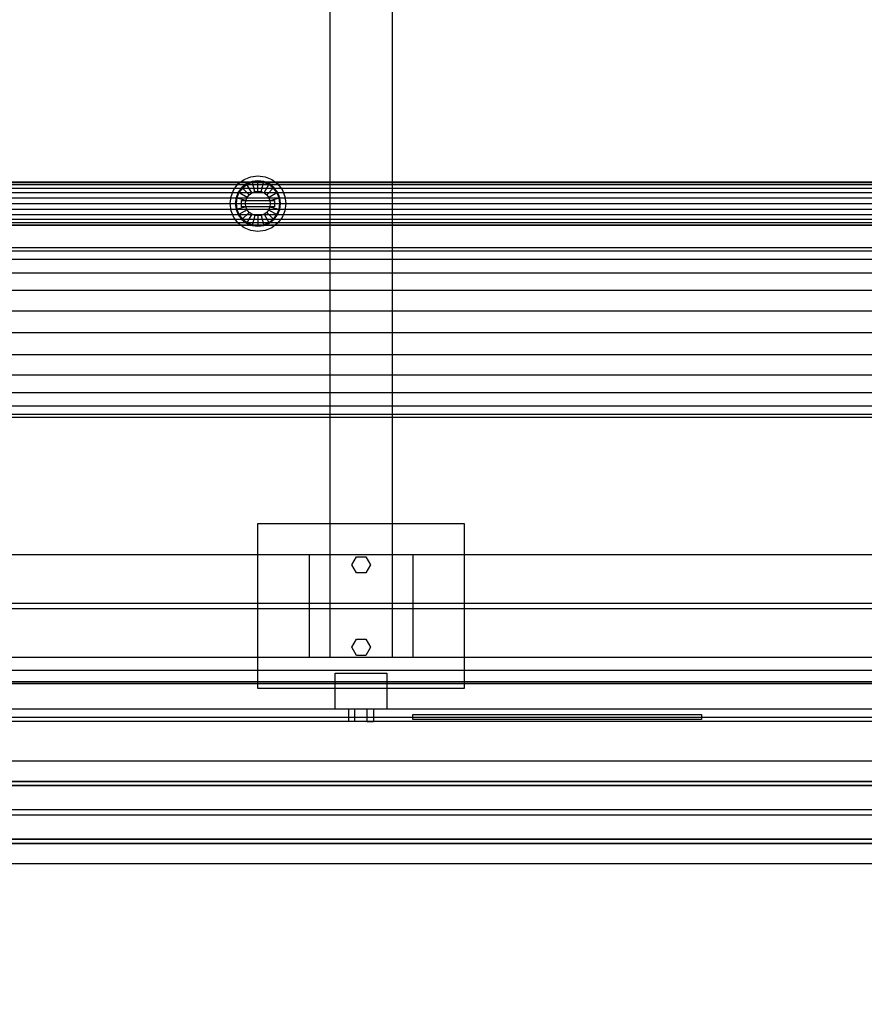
# Model space of a CAD drawing. Header units: millimetres. Extents: x -191664 to 191490, y -197311 to 10263.
# Drawn here: x 13339 to 14157, y -18931 to -17982 of the extents above; entities that cross this region are included whole.
import ezdxf

# ---------------------------------------------------------------- set-up
doc = ezdxf.new("R2010")
doc.units = ezdxf.units.MM
for name, color, linetype, lineweight in [('COTAS_INSTALACION_P', 30, 'Continuous', 0), ('COTAS_O', 1, 'Continuous', 0), ('superior_mezcladora', 7, 'Continuous', 0)]:
    doc.layers.add(name, color=color, linetype=linetype, lineweight=lineweight)
doc.dimstyles.new('PLANTA_100', dxfattribs={"dimtxt": 250, "dimasz": 150, "dimexe": 150, "dimexo": 80, "dimgap": 100, "dimtad": 1, "dimtih": 1, "dimtoh": 1, "dimdec": 1, "dimdsep": 46, "dimcen": 0.09, "dimclrd": 1, "dimclre": 1, "dimclrt": 1, "dimadec": 0, "dimazin": 0, "dimtfac": 1, "dimtdec": 4, "dimtofl": 0, "dimtmove": 0, "dimatfit": 3, "dimfxl": 1, "dimtolj": 1, "dimtzin": 0, "dimarcsym": 0})

# ---------------------------------------------------------------- blocks, each defined once
blk = doc.blocks.new('*D5')
at = {"layer": 'COTAS_INSTALACION_P', "color": 1, "lineweight": -2, "transparency": 16777216}
for p, q in [((-1000, -18080), (-1000, -25850)), ((60117.12, -18080), (60117.12, -25850)), ((-850, -25700), (59967.12, -25700))]:
    blk.add_line(p, q, dxfattribs=at)
at = {"layer": 'COTAS_INSTALACION_P', "color": 1, "transparency": 16777216}
for points in [[(-850, -25675), (-850, -25725), (-1000, -25700)], [(59967.12, -25675), (59967.12, -25725), (60117.12, -25700)]]:
    blk.add_solid(points, dxfattribs=at)
at = {"layer": 'Defpoints', "color": 0, "transparency": 16777216}
for p in [(-1000, -18000), (60117.12, -18000), (60117.12, -25700)]:
    blk.add_point(p, dxfattribs=at)
blk = doc.blocks.new('*D35')
at = {"layer": 'COTAS_O', "color": 1, "lineweight": -2, "transparency": 16777216}
for p, q in [((10569.53, -18730), (10569.53, -20100)), ((16769.53, -18730), (16769.53, -20100)), ((10719.53, -19950), (16619.53, -19950))]:
    blk.add_line(p, q, dxfattribs=at)
at = {"layer": 'COTAS_O', "color": 1, "transparency": 16777216}
for points in [[(10719.53, -19925), (10719.53, -19975), (10569.53, -19950)], [(16619.53, -19925), (16619.53, -19975), (16769.53, -19950)]]:
    blk.add_solid(points, dxfattribs=at)
at = {"layer": 'Defpoints', "color": 0, "transparency": 16777216}
for p in [(10569.53, -18650), (16769.53, -18650), (16769.53, -19950)]:
    blk.add_point(p, dxfattribs=at)

msp = doc.modelspace()

# ---------------------------------------------------------------- linework, layer by layer
at = {"layer": 'superior_mezcladora', "color": 251, "true_color": 0x64686b}
for p, q in [((13639.53, -18600), (13639.53, -17400)), ((13699.53, -17400), (13699.53, -18600)), ((13619.53, -18600), (13619.53, -18500)), ((13619.53, -18500), (13719.53, -18500)), ((13719.53, -18500), (13719.53, -18600)), ((13719.53, -18600), (13619.53, -18600)), ((13699.53, -18600), (13639.53, -18600)), ((10569.53, -18612), (16769.53, -18612)), ((16769.53, -18662), (10569.53, -18662))]:
    msp.add_line(p, q, dxfattribs=at)
at = {"layer": 'superior_mezcladora', "color": 9, "true_color": 0xb9c5c9}
for p, q in [((13556.03, -18136.62), (13562.54, -18133.92)), ((13562.54, -18133.92), (13569.53, -18133)), ((13569.53, -18133), (13576.52, -18133.92)), ((13576.52, -18133.92), (13583.03, -18136.62)), ((13546.15, -18146.5), (13550.44, -18140.91)), ((13550.44, -18140.91), (13556.03, -18136.62)), ((13583.03, -18136.62), (13588.62, -18140.91)), ((13588.62, -18140.91), (13592.91, -18146.5)), ((13542.53, -18160), (13543.45, -18153.01)), ((13543.45, -18153.01), (13546.15, -18146.5)), ((13592.91, -18146.5), (13595.61, -18153.01)), ((13595.61, -18153.01), (13596.53, -18160)), ((13543.45, -18166.99), (13542.53, -18160)), ((13596.53, -18160), (13595.61, -18166.99)), ((13546.15, -18173.5), (13543.45, -18166.99)), ((13550.44, -18179.09), (13546.15, -18173.5)), ((13592.91, -18173.5), (13588.62, -18179.09)), ((13595.61, -18166.99), (13592.91, -18173.5)), ((13556.03, -18183.38), (13550.44, -18179.09)), ((13562.54, -18186.08), (13556.03, -18183.38)), ((13583.03, -18183.38), (13576.52, -18186.08)), ((13588.62, -18179.09), (13583.03, -18183.38)), ((13569.53, -18187), (13562.54, -18186.08)), ((13576.52, -18186.08), (13569.53, -18187))]:
    msp.add_line(p, q, dxfattribs=at)
at = {"layer": 'superior_mezcladora', "color": 134, "true_color": 0x238fa9}
for p, q in [((12419.53, -18138.8), (15469.53, -18138.8)), ((12419.53, -18139.52), (15469.53, -18139.52)), ((12419.53, -18141.64), (15469.53, -18141.64)), ((12419.53, -18145.01), (15469.53, -18145.01)), ((13554.54, -18145.01), (13551.17, -18149.4)), ((13558.93, -18141.64), (13554.54, -18145.01)), ((13564.04, -18139.52), (13558.93, -18141.64)), ((13569.53, -18138.8), (13564.04, -18139.52)), ((13575.02, -18139.52), (13569.53, -18138.8)), ((13580.13, -18141.64), (13575.02, -18139.52)), ((13584.52, -18145.01), (13580.13, -18141.64)), ((13587.89, -18149.4), (13584.52, -18145.01)), ((12419.53, -18149.4), (15469.53, -18149.4)), ((12419.53, -18154.51), (15469.53, -18154.51)), ((13549.05, -18154.51), (13548.33, -18160)), ((13551.17, -18149.4), (13549.05, -18154.51)), ((13590.01, -18154.51), (13587.89, -18149.4)), ((13590.73, -18160), (13590.01, -18154.51)), ((12419.53, -18160), (15469.53, -18160)), ((13548.33, -18160), (13549.05, -18165.49)), ((13590.01, -18165.49), (13590.73, -18160)), ((12419.53, -18165.49), (15469.53, -18165.49)), ((12419.53, -18170.6), (15469.53, -18170.6)), ((13549.05, -18165.49), (13551.17, -18170.6)), ((13551.17, -18170.6), (13554.54, -18174.99)), ((13584.52, -18174.99), (13587.89, -18170.6)), ((13587.89, -18170.6), (13590.01, -18165.49)), ((12419.53, -18174.99), (15469.53, -18174.99)), ((12419.53, -18178.36), (15469.53, -18178.36)), ((12419.53, -18180.48), (15469.53, -18180.48)), ((15469.53, -18181.2), (12419.53, -18181.2)), ((13554.54, -18174.99), (13558.93, -18178.36)), ((13558.93, -18178.36), (13564.04, -18180.48)), ((13564.04, -18180.48), (13569.53, -18181.2)), ((13569.53, -18181.2), (13575.02, -18180.48)), ((13575.02, -18180.48), (13580.13, -18178.36)), ((13580.13, -18178.36), (13584.52, -18174.99))]:
    msp.add_line(p, q, dxfattribs=at)
at = {"layer": 'superior_mezcladora', "color": 55, "true_color": 0xb2944d}
for p, q in [((13553.97, -18144.44), (13550.48, -18149)), ((13558.53, -18140.95), (13553.97, -18144.44)), ((13561.04, -18151.51), (13553.97, -18144.44)), ((13563.83, -18138.75), (13558.53, -18140.95)), ((13563.53, -18149.61), (13558.53, -18140.95)), ((13569.53, -18138), (13563.83, -18138.75)), ((13566.42, -18148.41), (13563.83, -18138.75)), ((13575.22, -18138.75), (13569.53, -18138)), ((13569.53, -18148), (13569.53, -18138)), ((13572.63, -18148.41), (13575.22, -18138.75)), ((13580.53, -18140.95), (13575.22, -18138.75)), ((13575.53, -18149.61), (13580.53, -18140.95)), ((13578.01, -18151.51), (13585.08, -18144.44)), ((13585.08, -18144.44), (13580.53, -18140.95)), ((13588.58, -18149), (13585.08, -18144.44)), ((13548.28, -18154.31), (13547.53, -18160)), ((13550.48, -18149), (13548.28, -18154.31)), ((13557.94, -18156.89), (13548.28, -18154.31)), ((13559.14, -18154), (13550.48, -18149)), ((13557.94, -18156.89), (13559.14, -18154)), ((13559.14, -18154), (13561.04, -18151.51)), ((13561.04, -18151.51), (13563.53, -18149.61)), ((13563.53, -18149.61), (13566.42, -18148.41)), ((13566.42, -18148.41), (13569.53, -18148)), ((13569.53, -18148), (13572.63, -18148.41)), ((13572.63, -18148.41), (13575.53, -18149.61)), ((13575.53, -18149.61), (13578.01, -18151.51)), ((13578.01, -18151.51), (13579.92, -18154)), ((13579.92, -18154), (13588.58, -18149)), ((13579.92, -18154), (13581.12, -18156.89)), ((13581.12, -18156.89), (13590.78, -18154.31)), ((13590.78, -18154.31), (13588.58, -18149)), ((13591.53, -18160), (13590.78, -18154.31)), ((13547.53, -18160), (13548.28, -18165.69)), ((13547.53, -18160), (13557.53, -18160)), ((13557.94, -18163.11), (13548.28, -18165.69)), ((13557.53, -18160), (13557.94, -18156.89)), ((13557.94, -18163.11), (13557.53, -18160)), ((13559.14, -18166), (13557.94, -18163.11)), ((13581.12, -18163.11), (13579.92, -18166)), ((13581.12, -18156.89), (13581.53, -18160)), ((13581.53, -18160), (13581.12, -18163.11)), ((13581.12, -18163.11), (13590.78, -18165.69)), ((13581.53, -18160), (13591.53, -18160)), ((13590.78, -18165.69), (13591.53, -18160)), ((13548.28, -18165.69), (13550.48, -18171)), ((13559.14, -18166), (13550.48, -18171)), ((13550.48, -18171), (13553.97, -18175.56)), ((13561.04, -18168.49), (13553.97, -18175.56)), ((13563.53, -18170.39), (13558.53, -18179.05)), ((13561.04, -18168.49), (13559.14, -18166)), ((13563.53, -18170.39), (13561.04, -18168.49)), ((13566.42, -18171.59), (13563.53, -18170.39)), ((13566.42, -18171.59), (13563.83, -18181.25)), ((13569.53, -18172), (13566.42, -18171.59)), ((13572.63, -18171.59), (13569.53, -18172)), ((13569.53, -18172), (13569.53, -18182)), ((13575.53, -18170.39), (13572.63, -18171.59)), ((13572.63, -18171.59), (13575.22, -18181.25)), ((13578.01, -18168.49), (13575.53, -18170.39)), ((13575.53, -18170.39), (13580.53, -18179.05)), ((13579.92, -18166), (13578.01, -18168.49)), ((13578.01, -18168.49), (13585.08, -18175.56)), ((13579.92, -18166), (13588.58, -18171)), ((13585.08, -18175.56), (13588.58, -18171)), ((13588.58, -18171), (13590.78, -18165.69)), ((13553.97, -18175.56), (13558.53, -18179.05)), ((13558.53, -18179.05), (13563.83, -18181.25)), ((13563.83, -18181.25), (13569.53, -18182)), ((13569.53, -18182), (13575.22, -18181.25)), ((13575.22, -18181.25), (13580.53, -18179.05)), ((13580.53, -18179.05), (13585.08, -18175.56))]:
    msp.add_line(p, q, dxfattribs=at)
at = {"layer": 'superior_mezcladora', "color": 139, "true_color": 0x344b58}
for p, q in [((13553.53, -18163), (13553.53, -18157)), ((13553.53, -18157), (13585.53, -18157)), ((13585.53, -18163), (13553.53, -18163)), ((13585.53, -18157), (13585.53, -18163))]:
    msp.add_line(p, q, dxfattribs=at)
at = {"layer": 'superior_mezcladora', "color": 254, "true_color": 0xdce0df}
for p, q in [((16929.53, -18203), (10409.53, -18203)), ((10409.53, -18205.79), (16929.53, -18205.79)), ((10409.53, -18213.99), (16929.53, -18213.99)), ((10409.53, -18227.02), (16929.53, -18227.02)), ((10409.53, -18244), (16929.53, -18244)), ((10409.53, -18263.78), (16929.53, -18263.78)), ((10409.53, -18285), (16929.53, -18285)), ((10409.53, -18306.22), (16929.53, -18306.22)), ((10409.53, -18326), (16929.53, -18326)), ((10409.53, -18342.98), (16929.53, -18342.98)), ((10409.53, -18356.01), (16929.53, -18356.01)), ((10409.53, -18364.21), (16929.53, -18364.21)), ((10409.53, -18367), (16929.53, -18367)), ((13719.53, -18660), (13719.53, -18655)), ((13719.53, -18655), (13999.53, -18655)), ((13999.53, -18655), (13999.53, -18660)), ((13999.53, -18660), (13719.53, -18660))]:
    msp.add_line(p, q, dxfattribs=at)
at = {"layer": 'superior_mezcladora', "color": 9, "true_color": 0xc6c9c8}
for p, q in [((13569.53, -18630), (13569.53, -18470)), ((13569.53, -18470), (13769.53, -18470)), ((13769.53, -18470), (13769.53, -18630)), ((13644.53, -18650), (13644.53, -18615)), ((13644.53, -18615), (13694.53, -18615)), ((13694.53, -18615), (13694.53, -18650)), ((10569.53, -18623), (16769.53, -18623)), ((13769.53, -18630), (13569.53, -18630)), ((16769.53, -18658), (10569.53, -18658)), ((13694.53, -18650), (13644.53, -18650))]:
    msp.add_line(p, q, dxfattribs=at)
at = {"layer": 'superior_mezcladora', "color": 8, "true_color": 0x667b86}
for p, q in [((10494.53, -18500), (16814.53, -18500)), ((10494.53, -18547.2), (16814.53, -18547.2)), ((16814.53, -18552.8), (10494.53, -18552.8)), ((16814.53, -18600), (10494.53, -18600)), ((10569.53, -18700), (16769.53, -18700)), ((14691.45, -18720), (12624.78, -18720)), ((12626.31, -18720), (14692.97, -18720)), ((12626.31, -18724), (14692.97, -18724)), ((14712.75, -18720), (12646.08, -18720)), ((14712.75, -18724), (12646.08, -18724)), ((12647.61, -18720), (14714.27, -18720)), ((10569.53, -18747.2), (16769.53, -18747.2)), ((16769.53, -18752.8), (10569.53, -18752.8)), ((12624.78, -18780), (14691.45, -18780)), ((14692.97, -18776), (12626.31, -18776)), ((14692.97, -18780), (12626.31, -18780)), ((12646.08, -18776), (14712.75, -18776)), ((12646.08, -18780), (14712.75, -18780)), ((14714.27, -18780), (12647.61, -18780)), ((16769.53, -18800), (10569.53, -18800))]:
    msp.add_line(p, q, dxfattribs=at)
at = {"layer": 'superior_mezcladora', "color": 43, "true_color": 0xe7bf45}
for p, q in [((13660.53, -18510), (13665.03, -18502.21)), ((13665.03, -18502.21), (13674.03, -18502.21)), ((13674.03, -18502.21), (13678.53, -18510)), ((13665.03, -18517.79), (13660.53, -18510)), ((13678.53, -18510), (13674.03, -18517.79)), ((13674.03, -18517.79), (13665.03, -18517.79)), ((13660.53, -18590), (13665.03, -18582.21)), ((13665.03, -18582.21), (13674.03, -18582.21)), ((13674.03, -18582.21), (13678.53, -18590)), ((13665.03, -18597.79), (13660.53, -18590)), ((13678.53, -18590), (13674.03, -18597.79)), ((13674.03, -18597.79), (13665.03, -18597.79))]:
    msp.add_line(p, q, dxfattribs=at)
at = {"layer": 'superior_mezcladora', "color": 252, "true_color": 0x8b8c91}
for p, q in [((10569.53, -18625), (16769.53, -18625)), ((16769.53, -18650), (10569.53, -18650))]:
    msp.add_line(p, q, dxfattribs=at)
at = {"layer": 'superior_mezcladora', "color": 253, "true_color": 0xa5a6aa}
msp.add_line((16169.53, -18625), (10594.53, -18625), dxfattribs=at)
at = {"layer": 'superior_mezcladora', "color": 149, "true_color": 0x3c4245}
for p, q in [((13663.53, -18650), (13657.53, -18650)), ((13657.53, -18662), (13657.53, -18650)), ((13675.53, -18650), (13663.53, -18650)), ((13663.53, -18662), (13663.53, -18650)), ((13681.53, -18650), (13675.53, -18650)), ((13675.53, -18662), (13675.53, -18650)), ((13681.53, -18650), (13681.53, -18662)), ((13663.53, -18662), (13657.53, -18662)), ((13675.53, -18662), (13663.53, -18662)), ((13675.53, -18662), (13681.53, -18662))]:
    msp.add_line(p, q, dxfattribs=at)

# ---------------------------------------------------------------- dimensions: what is measured, and where the dimension line sits
at = {"layer": 'COTAS_INSTALACION_P'}
dim = msp.add_aligned_dim(p1=(-1000, -18000), p2=(60117.12, -18000), distance=-7700, text='<> P', dimstyle='PLANTA_100', dxfattribs=at)
dim.commit()
dim.dimension.update_dxf_attribs({"geometry": '*D5', "text_midpoint": (29558.56, -25700)})
at = {"layer": 'COTAS_O'}
dim = msp.add_aligned_dim(p1=(10569.53, -18650), p2=(16769.53, -18650), distance=-1300, text='<> O', dimstyle='PLANTA_100', dxfattribs=at)
dim.commit()
dim.dimension.update_dxf_attribs({"geometry": '*D35', "text_midpoint": (13669.53, -19950)})

doc.saveas('drawing.dxf')
